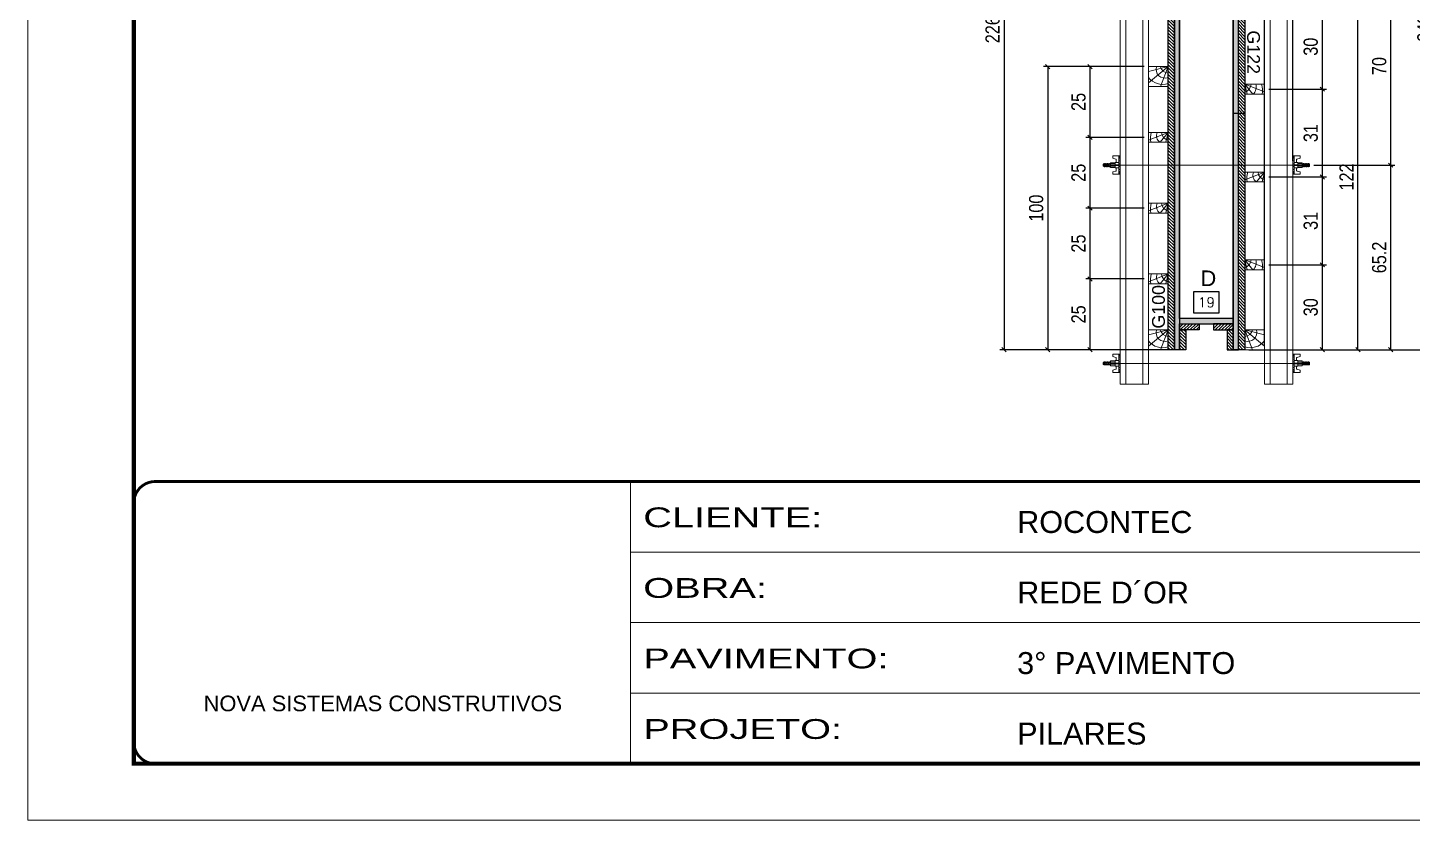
# Model space of a CAD drawing. Extents: x 2949 to 9203, y -16089 to 12527.
# Drawn here: x 6133 to 7110, y -3455 to -2895 of the extents above; entities that cross this region are included whole.
import ezdxf
from ezdxf.enums import TextEntityAlignment as Align

# ---------------------------------------------------------------- set-up
doc = ezdxf.new("R2010")
doc.units = 0
doc.linetypes.add('CONTINUO', pattern=[0])
doc.linetypes.add('DASHED', pattern=[0.75, 0.5, -0.25])
for name, color, linetype, lineweight in [('CONCRETO', 251, 'Continuous', 25), ('Folhas', 255, 'Continuous', 9), ('Hachura', 251, 'Continuous', 9), ('Madeira', 126, 'Continuous', 18), ('Perfil Metálico', 224, 'Continuous', 18), ('SARRAFO DE PRESSAO', 251, 'DASHED', 9), ('Texto Seção', 7, 'Continuous', 15)]:
    doc.layers.add(name, color=color, linetype=linetype, lineweight=lineweight)
for name, color, linetype in [('COTA', 241, 'Continuous'), ('MEIO_PONT', 93, 'Continuous'), ('Painéis', 200, 'Continuous'), ('SARRAFO', 251, 'Continuous'), ('TEXTO_GERAL', 7, 'Continuous')]:
    doc.layers.add(name, color=color, linetype=linetype)
doc.styles.add('ARIAL', font='arial.ttf')
doc.styles.add('COTA TECNICA 2X', font='techl___.ttf', dxfattribs={"height": 10})
doc.styles.add('ROMANS', font='romans.shx')
doc.styles.add('SANSSERIF', font='sas_____.pfb')
doc.styles.add('Tecnologia', font='')
doc.styles.get('Tecnologia').set_extended_font_data('Forgotten Futurist')
doc.dimstyles.new('Cota Seção interna', dxfattribs={"dimtxt": 7, "dimasz": 6, "dimexe": 0.18, "dimexo": 2, "dimgap": -4, "dimtad": 3, "dimdec": 1, "dimlfac": 0.5, "dimzin": 12, "dimdsep": 46, "dimtxsty": 'ROMANS', "dimblk": 'ARCHTICK', "dimcen": 0.09, "dimse1": 1, "dimse2": 1, "dimsd1": 1, "dimsd2": 1, "dimclrd": 180, "dimclre": 5, "dimclrt": 1, "dimadec": 0, "dimazin": 3, "dimtfac": 1, "dimtdec": 1, "dimtofl": 0, "dimtmove": 0, "dimatfit": 3, "dimldrblk": 'ARCHTICK', "dimfxl": 1, "dimtolj": 1, "dimtzin": 0, "dimarcsym": 0})
doc.dimstyles.new('SECAO PILAR', dxfattribs={"dimtxt": 10, "dimasz": 3, "dimexe": 3, "dimexo": 3, "dimgap": 3, "dimtad": 1, "dimdec": 1, "dimlfac": 0.5, "dimzin": 12, "dimdsep": 46, "dimtxsty": 'COTA TECNICA 2X', "dimblk1": 'OBLIQUE', "dimblk2": 'OBLIQUE', "dimsah": 1, "dimcen": 0.9, "dimclrd": 256, "dimclre": 256, "dimclrt": 256, "dimadec": 1, "dimazin": 3, "dimtfac": 1, "dimtdec": 1, "dimtmove": 0, "dimatfit": 3, "dimfxl": 1, "dimtolj": 1, "dimtzin": 12, "dimarcsym": 0})
pattern_1 = [(315, (30518.1204, -12246.3875), (1.12253202, 1.12253202), [])]
pattern_2 = [(45, (16760.264, 19787.3725), (-1.12253202, 1.12253202), [])]
pattern_3 = [(315, (30526.1204, -11979.3875), (1.12253202, 1.12253202), [])]

# ---------------------------------------------------------------- blocks, each defined once
blk = doc.blocks.new('9999999999')
at = {"color": 30, "linetype": 'CONTINUO'}
for p, q in [((98564.56, 34230.21), (98564.56, 34429.45)), ((98564.56, 34379.64), (99583.98, 34379.64)), ((98564.56, 34329.83), (99487.98, 34329.83)), ((98564.56, 34280.02), (99487.98, 34280.02))]:
    blk.add_line(p, q, dxfattribs=at)
at = {"color": 30, "linetype": 'CONTINUO', "const_width": 2}
blk.add_lwpolyline([(99583.98, 34230.21), (99583.98, 34414.45, 0.414214), (99568.98, 34429.45), (98228.98, 34429.45, 0.414214), (98213.98, 34414.45), (98213.98, 34245.21, 0.414214), (98228.98, 34230.21), (99583.98, 34230.21)], format="xyb", dxfattribs=at)
at = {"layer": 'Folhas'}
blk.add_lwpolyline([(98138.98, 34190.21), (99623.98, 34190.21), (99623.98, 35240.21), (98138.98, 35240.21)], close=True, dxfattribs=at)
at = {"layer": 'Folhas', "color": 30, "const_width": 3}
blk.add_lwpolyline([(98213.98, 34230.21), (99583.98, 34230.21), (99583.98, 35200.21), (98213.98, 35200.21)], close=True, dxfattribs=at)
at = {"color": 7, "linetype": 'Continuous', "ltscale": 5, "style": 'ARIAL'}
for s, height, p in [('ROCONTEC', 15.483, (98837.68, 34393.13)), ('REDE D´OR', 15.483, (98837.68, 34343.32)), ('3° PAVIMENTO', 15.4829, (98837.68, 34293.51)), ('NOVA SISTEMAS CONSTRUTIVOS', 11.0592, (98263.19, 34267.21)), ('PILARES', 15.483, (98837.68, 34243.7))]:
    blk.add_text(s, height=height, dxfattribs=at).set_placement(p)
at = {"layer": 'Folhas', "color": 7, "style": 'Tecnologia', "width": 1.5}
for s, p in [('CLIENTE:', (98573.65, 34397.17)), ('OBRA:', (98573.65, 34347.31)), ('PAVIMENTO:', (98573.65, 34297.5)), ('PROJETO:', (98573.65, 34247.69))]:
    blk.add_text(s, height=14, dxfattribs=at).set_placement(p)
blk = doc.blocks.new('*D1661')
at = {"layer": 'COTA', "color": 180, "lineweight": -2, "transparency": 16777216}
for p, q in [((6973.9, -3081.44), (6955.9, -3081.44)), ((6955.9, -3081.44), (6955.9, -3096.44)), ((6973.9, -3096.44), (6973.9, -3081.44)), ((6955.9, -3096.44), (6973.9, -3096.44))]:
    blk.add_line(p, q, dxfattribs=at)
at = {"layer": 'Defpoints', "color": 0, "transparency": 16777216}
for p in [(6945.9, -3100.44), (6983.9, -3100.44), (6983.9, -3100.44)]:
    blk.add_point(p, dxfattribs=at)
at = {"layer": 'COTA', "color": 1, "transparency": 16777216, "insert": (6964.9, -3088.94), "char_height": 7, "attachment_point": 5, "style": 'ROMANS'}
blk.add_mtext('\\A1;19', dxfattribs=at)
blk = doc.blocks.new('_ArchTick')
at = {"color": 0, "linetype": 'ByBlock', "const_width": 0.15}
blk.add_lwpolyline([(-0.5, -0.5), (0.5, 0.5)], dxfattribs=at)
blk = doc.blocks.new('C')
at = {"layer": 'Hachura', "color": 0}
for p, q in [((0, 3.22), (0, -3.22)), ((0.45, 3.22), (0, 3.22)), ((0.46, 3.16), (0, 3.16)), ((0.46, 3.05), (0, 3.05)), ((0.46, 2.88), (0, 2.88)), ((0, 2.75), (0, -1.16)), ((0.46, 2.65), (0, 2.65)), ((0.46, 2.23), (0, 2.23)), ((0.46, 1.51), (0, 1.51)), ((0.39, 0.49), (0.17, 0.49)), ((0.45, -3.23), (0.45, 3.22)), ((0.45, 3.22), (2.58, 3.22)), ((1.74, 0.97), (0.45, 0.97)), ((1.45, 0.1), (0.45, 0.1)), ((1.35, 1.94), (1.35, 0.96)), ((2.58, 2.39), (1.47, 2.09)), ((1.74, -0.97), (1.74, 0.97)), ((1.74, 0.97), (1.74, 0.84)), ((1.74, 0.97), (1.74, 0.84)), ((1.74, 0.84), (3.35, 0.84)), ((3.35, 0.45), (1.74, 0.45)), ((2.58, 3.22), (2.58, 2.39)), ((3.32, 0.84), (3.32, -0.84)), ((3.35, 0.84), (3.35, -0.84)), ((3.68, 0.45), (3.35, 0.45)), ((3.84, -0.52), (3.35, 0.45)), ((3.35, 0.06), (3.67, -0.57)), ((3.68, 0.45), (4.16, -0.52)), ((3.72, 0.5), (4.25, -0.57)), ((4.37, -0.55), (3.83, 0.53)), ((4.15, 0.45), (3.93, 0.45)), ((4.42, -0.52), (3.93, 0.45)), ((4.15, 0.45), (4.26, 0.45)), ((4.26, 0.45), (4.74, -0.52)), ((4.3, 0.5), (4.83, -0.57)), ((4.95, -0.55), (4.41, 0.53)), ((4.51, 0.45), (4.84, 0.45)), ((5, -0.52), (4.51, 0.45)), ((4.84, 0.45), (5.32, -0.52)), ((4.88, 0.5), (5.41, -0.57)), ((5.53, -0.55), (4.99, 0.53)), ((5.58, -0.52), (5.09, 0.45)), ((5.42, 0.45), (5.09, 0.45)), ((5.58, -0.52), (5.09, 0.45)), ((5.42, 0.45), (5.74, -0.19)), ((5.46, 0.5), (5.74, -0.07)), ((5.74, 0.19), (5.57, 0.53)), ((5.74, 0.32), (5.68, 0.45)), ((5.68, 0.45), (5.74, 0.45)), ((5.74, 0.45), (5.9, 0.29)), ((5.74, 0.45), (5.74, -0.52)), ((5.9, -0.36), (5.9, 0.29)), ((0.45, 0), (0, 0)), ((0.46, -1.52), (0, -1.52)), ((0.46, -2.23), (0, -2.23)), ((0.46, -2.65), (0, -2.65)), ((0.46, -2.88), (0, -2.88)), ((0.46, -3.05), (0, -3.05)), ((0.46, -3.16), (0, -3.16)), ((0, -3.22), (2.57, -3.22)), ((0.08, -0.48), (0.29, -0.48)), ((0.29, -0.48), (0.4, -0.48)), ((0.45, 0), (0.45, -0.97)), ((0.45, -0.16), (1.45, -0.16)), ((0.45, -0.65), (0.45, -0.32)), ((0.45, -3.23), (0.45, -0.65)), ((0.45, -0.97), (1.74, -0.97)), ((1.35, -1.94), (1.35, -0.97)), ((2.58, -2.39), (1.47, -2.1)), ((3.35, -0.32), (1.74, -0.32)), ((3.35, -0.84), (1.74, -0.84)), ((2.58, -3.23), (2.58, -2.39)), ((3.35, -0.07), (3.58, -0.52)), ((3.35, -0.52), (3.58, -0.52)), ((3.84, -0.52), (4.16, -0.52)), ((4.42, -0.52), (4.74, -0.52)), ((4.63, -0.52), (4.74, -0.52)), ((5, -0.52), (5.32, -0.52)), ((5.58, -0.52), (5.74, -0.52)), ((5.74, -0.52), (5.9, -0.36)), ((5.74, -0.52), (5.74, -0.52))]:
    blk.add_line(p, q, dxfattribs=at)
for centre, radius, start, end in [((1.52, 1.94), 0.161, 104.7436, 180), ((1.44, -0.03), 0.129, 272.695, 87.305), ((3.81, 0.39), 0.143, 25.5688, 154.4312), ((4.39, 0.39), 0.143, 25.5688, 154.4312), ((4.97, 0.39), 0.143, 25.5688, 154.4312), ((5.55, 0.39), 0.143, 25.5688, 154.4312), ((0.17, -0.37), 0.174, 221.744, 317.8592), ((1.52, -1.94), 0.161, 180, 255.2564), ((3.71, -0.4), 0.174, 222.1408, 318.256), ((4.29, -0.4), 0.174, 222.1408, 318.256), ((4.87, -0.4), 0.174, 222.1408, 318.256), ((5.45, -0.4), 0.174, 222.1408, 318.256), ((5.61, -0.4), 0.174, 317.8592, 318.256)]:
    blk.add_arc(centre, radius, start, end, dxfattribs=at)
blk = doc.blocks.new('_Oblique')
at = {"color": 0, "linetype": 'ByBlock', "lineweight": -2}
blk.add_line((-0.5, -0.5), (0.5, 0.5), dxfattribs=at)
blk = doc.blocks.new('*D1730')
at = {"layer": 'COTA', "lineweight": -2, "transparency": 16777216}
for p, q in [((6994.9, -2624.44), (7129.98, -2624.44)), ((7126.98, -3122.44), (7126.98, -2624.44)), ((6994.94, -3122.44), (7129.98, -3122.44))]:
    blk.add_line(p, q, dxfattribs=at)
at = {"layer": 'Defpoints', "color": 0, "transparency": 16777216}
for p in [(6991.9, -2624.44), (7126.98, -2624.44), (6991.94, -3122.44)]:
    blk.add_point(p, dxfattribs=at)
at = {"layer": 'COTA', "lineweight": -2, "transparency": 16777216, "xscale": 3, "yscale": 3, "zscale": 3}
for p, rotation in [((7126.98, -2624.44), 90), ((7126.98, -3122.44), 270)]:
    blk.add_blockref('_Oblique', p, dxfattribs=dict(at, rotation=rotation))
at = {"layer": 'COTA', "transparency": 16777216, "insert": (7118.88, -2873.44), "char_height": 10, "attachment_point": 5, "rotation": 90, "style": 'COTA TECNICA 2X'}
blk.add_mtext('\\A1;249 PAINEL', dxfattribs=at)
blk = doc.blocks.new('*D1731')
at = {"layer": 'COTA', "lineweight": -2, "transparency": 16777216}
for p, q in [((6942.9, -2670.44), (6819.03, -2670.44)), ((6822.03, -2670.44), (6822.03, -3122.44)), ((6942.9, -3122.44), (6819.03, -3122.44))]:
    blk.add_line(p, q, dxfattribs=at)
at = {"layer": 'Defpoints', "color": 0, "transparency": 16777216}
for p in [(6945.9, -2670.44), (6822.03, -3122.44), (6945.9, -3122.44)]:
    blk.add_point(p, dxfattribs=at)
at = {"layer": 'COTA', "lineweight": -2, "transparency": 16777216, "xscale": 3, "yscale": 3, "zscale": 3}
for p, rotation in [((6822.03, -2670.44), 90), ((6822.03, -3122.44), 270)]:
    blk.add_blockref('_Oblique', p, dxfattribs=dict(at, rotation=rotation))
at = {"layer": 'COTA', "transparency": 16777216, "insert": (6813.93, -2896.44), "char_height": 10, "attachment_point": 5, "rotation": 90, "style": 'COTA TECNICA 2X'}
blk.add_mtext('\\A1;226', dxfattribs=at)
blk = doc.blocks.new('PONTALETE')
at = {"layer": 'Madeira'}
for q in [(2.71, 7), (7, 5.76), (7, 1.74)]:
    blk.add_line((0, 0), q, dxfattribs=at)
blk.add_lwpolyline([(0, 0), (7, 0), (7, 7), (0, 7)], close=True, dxfattribs=at)
for centre, radius, start, end in [((2.04, 0.06), 6.23, 37.2818, 109.0913), ((1.09, 0.9), 3.19, 343.603, 109.9847), ((-0.21, -0.78), 3.09, 14.6322, 86.0383)]:
    blk.add_arc(centre, radius, start, end, dxfattribs=at)
blk = doc.blocks.new('MEIO PONTALETE')
at = {"layer": 'Madeira'}
for q in [(2.71, 7), (3.5, 2.88), (3.5, 0.87)]:
    blk.add_line((0, 0), q, dxfattribs=at)
blk.add_lwpolyline([(0, 0), (3.5, 0), (3.5, 7), (0, 7)], close=True, dxfattribs=at)
for centre, radius, start, end in [((2.04, 0.06), 6.23, 76.4499, 109.0913), ((1.09, 0.9), 3.19, 40.9063, 109.9847), ((-0.21, -0.78), 3.09, 14.6322, 86.0383)]:
    blk.add_arc(centre, radius, start, end, dxfattribs=at)
blk = doc.blocks.new('*D1673')
at = {"layer": 'COTA', "lineweight": -2, "transparency": 16777216}
for p, q in [((7008.94, -3062.44), (7049.81, -3062.44)), ((7046.81, -3122.44), (7046.81, -3062.44)), ((7008.94, -3122.44), (7049.81, -3122.44))]:
    blk.add_line(p, q, dxfattribs=at)
at = {"layer": 'Defpoints', "color": 0, "transparency": 16777216}
for p in [(7005.94, -3062.44), (7046.81, -3062.44), (7005.94, -3122.44)]:
    blk.add_point(p, dxfattribs=at)
at = {"layer": 'COTA', "lineweight": -2, "transparency": 16777216, "xscale": 3, "yscale": 3, "zscale": 3}
for p, rotation in [((7046.81, -3062.44), 90), ((7046.81, -3122.44), 270)]:
    blk.add_blockref('_Oblique', p, dxfattribs=dict(at, rotation=rotation))
at = {"layer": 'COTA', "transparency": 16777216, "insert": (7038.59, -3092.44), "char_height": 10, "attachment_point": 5, "rotation": 90, "style": 'COTA TECNICA 2X'}
blk.add_mtext('\\A1;30', dxfattribs=at)
blk = doc.blocks.new('*D1674')
at = {"layer": 'COTA', "lineweight": -2, "transparency": 16777216}
for p, q in [((7008.94, -3000.44), (7049.81, -3000.44)), ((7046.81, -3062.44), (7046.81, -3000.44)), ((7008.94, -3062.44), (7049.81, -3062.44))]:
    blk.add_line(p, q, dxfattribs=at)
at = {"layer": 'Defpoints', "color": 0, "transparency": 16777216}
for p in [(7005.94, -3000.44), (7046.81, -3000.44), (7005.94, -3062.44)]:
    blk.add_point(p, dxfattribs=at)
at = {"layer": 'COTA', "lineweight": -2, "transparency": 16777216, "xscale": 3, "yscale": 3, "zscale": 3}
for p, rotation in [((7046.81, -3000.44), 90), ((7046.81, -3062.44), 270)]:
    blk.add_blockref('_Oblique', p, dxfattribs=dict(at, rotation=rotation))
at = {"layer": 'COTA', "transparency": 16777216, "insert": (7038.59, -3031.44), "char_height": 10, "attachment_point": 5, "rotation": 90, "style": 'COTA TECNICA 2X'}
blk.add_mtext('\\A1;31', dxfattribs=at)
blk = doc.blocks.new('*D1675')
at = {"layer": 'COTA', "lineweight": -2, "transparency": 16777216}
for p, q in [((7008.94, -2938.44), (7049.81, -2938.44)), ((7046.81, -3000.44), (7046.81, -2938.44)), ((7008.94, -3000.44), (7049.81, -3000.44))]:
    blk.add_line(p, q, dxfattribs=at)
at = {"layer": 'Defpoints', "color": 0, "transparency": 16777216}
for p in [(7005.94, -2938.44), (7046.81, -2938.44), (7005.94, -3000.44)]:
    blk.add_point(p, dxfattribs=at)
at = {"layer": 'COTA', "lineweight": -2, "transparency": 16777216, "xscale": 3, "yscale": 3, "zscale": 3}
for p, rotation in [((7046.81, -2938.44), 90), ((7046.81, -3000.44), 270)]:
    blk.add_blockref('_Oblique', p, dxfattribs=dict(at, rotation=rotation))
at = {"layer": 'COTA', "transparency": 16777216, "insert": (7038.59, -2969.44), "char_height": 10, "attachment_point": 5, "rotation": 90, "style": 'COTA TECNICA 2X'}
blk.add_mtext('\\A1;31', dxfattribs=at)
blk = doc.blocks.new('*D1676')
at = {"layer": 'COTA', "lineweight": -2, "transparency": 16777216}
for p, q in [((7008.94, -2878.44), (7049.81, -2878.44)), ((7046.81, -2938.44), (7046.81, -2878.44)), ((7008.94, -2938.44), (7049.81, -2938.44))]:
    blk.add_line(p, q, dxfattribs=at)
at = {"layer": 'Defpoints', "color": 0, "transparency": 16777216}
for p in [(7005.94, -2878.44), (7046.81, -2878.44), (7005.94, -2938.44)]:
    blk.add_point(p, dxfattribs=at)
at = {"layer": 'COTA', "lineweight": -2, "transparency": 16777216, "xscale": 3, "yscale": 3, "zscale": 3}
for p, rotation in [((7046.81, -2878.44), 90), ((7046.81, -2938.44), 270)]:
    blk.add_blockref('_Oblique', p, dxfattribs=dict(at, rotation=rotation))
at = {"layer": 'COTA', "transparency": 16777216, "insert": (7038.59, -2908.44), "char_height": 10, "attachment_point": 5, "rotation": 90, "style": 'COTA TECNICA 2X'}
blk.add_mtext('\\A1;30', dxfattribs=at)
blk = doc.blocks.new('*D1677')
at = {"layer": 'COTA', "lineweight": -2, "transparency": 16777216}
for p, q in [((7008.94, -2878.44), (7074.93, -2878.44)), ((7071.93, -3122.44), (7071.93, -2878.44)), ((7008.94, -3122.44), (7074.93, -3122.44))]:
    blk.add_line(p, q, dxfattribs=at)
at = {"layer": 'Defpoints', "color": 0, "transparency": 16777216}
for p in [(7005.94, -2878.44), (7071.93, -2878.44), (7005.94, -3122.44)]:
    blk.add_point(p, dxfattribs=at)
at = {"layer": 'COTA', "lineweight": -2, "transparency": 16777216, "xscale": 3, "yscale": 3, "zscale": 3}
for p, rotation in [((7071.93, -2878.44), 90), ((7071.93, -3122.44), 270)]:
    blk.add_blockref('_Oblique', p, dxfattribs=dict(at, rotation=rotation))
at = {"layer": 'COTA', "transparency": 16777216, "insert": (7063.87, -3000.44), "char_height": 10, "attachment_point": 5, "rotation": 90, "style": 'COTA TECNICA 2X'}
blk.add_mtext('\\A1;122', dxfattribs=at)
blk = doc.blocks.new('*D1708')
at = {"layer": 'COTA', "lineweight": -2, "transparency": 16777216}
for p, q in [((6920.9, -3072.44), (6879.7, -3072.44)), ((6882.7, -3122.44), (6882.7, -3072.44)), ((6920.9, -3122.44), (6879.7, -3122.44))]:
    blk.add_line(p, q, dxfattribs=at)
at = {"layer": 'Defpoints', "color": 0, "transparency": 16777216}
for p in [(6882.7, -3072.44), (6923.9, -3072.44), (6923.9, -3122.44)]:
    blk.add_point(p, dxfattribs=at)
at = {"layer": 'COTA', "lineweight": -2, "transparency": 16777216, "xscale": 3, "yscale": 3, "zscale": 3}
for p, rotation in [((6882.7, -3072.44), 90), ((6882.7, -3122.44), 270)]:
    blk.add_blockref('_Oblique', p, dxfattribs=dict(at, rotation=rotation))
at = {"layer": 'COTA', "transparency": 16777216, "insert": (6874.59, -3097.44), "char_height": 10, "attachment_point": 5, "rotation": 90, "style": 'COTA TECNICA 2X'}
blk.add_mtext('\\A1;25', dxfattribs=at)
blk = doc.blocks.new('*D1709')
at = {"layer": 'COTA', "lineweight": -2, "transparency": 16777216}
for p, q in [((6920.9, -3022.44), (6879.7, -3022.44)), ((6882.7, -3072.44), (6882.7, -3022.44)), ((6920.9, -3072.44), (6879.7, -3072.44))]:
    blk.add_line(p, q, dxfattribs=at)
at = {"layer": 'Defpoints', "color": 0, "transparency": 16777216}
for p in [(6882.7, -3022.44), (6923.9, -3022.44), (6923.9, -3072.44)]:
    blk.add_point(p, dxfattribs=at)
at = {"layer": 'COTA', "lineweight": -2, "transparency": 16777216, "xscale": 3, "yscale": 3, "zscale": 3}
for p, rotation in [((6882.7, -3022.44), 90), ((6882.7, -3072.44), 270)]:
    blk.add_blockref('_Oblique', p, dxfattribs=dict(at, rotation=rotation))
at = {"layer": 'COTA', "transparency": 16777216, "insert": (6874.59, -3047.44), "char_height": 10, "attachment_point": 5, "rotation": 90, "style": 'COTA TECNICA 2X'}
blk.add_mtext('\\A1;25', dxfattribs=at)
blk = doc.blocks.new('*D1710')
at = {"layer": 'COTA', "linetype": 'ByBlock', "lineweight": -2, "transparency": 16777216}
for p, q in [((6920.9, -2972.44), (6879.7, -2972.44)), ((6882.7, -3022.44), (6882.7, -2972.44)), ((6920.9, -3022.44), (6879.7, -3022.44))]:
    blk.add_line(p, q, dxfattribs=at)
at = {"layer": 'Defpoints', "color": 0, "linetype": 'ByBlock', "transparency": 16777216}
for p in [(6882.7, -2972.44), (6923.9, -2972.44), (6923.9, -3022.44)]:
    blk.add_point(p, dxfattribs=at)
at = {"layer": 'COTA', "linetype": 'ByBlock', "lineweight": -2, "transparency": 16777216, "xscale": 3, "yscale": 3, "zscale": 3}
for p, rotation in [((6882.7, -2972.44), 90), ((6882.7, -3022.44), 270)]:
    blk.add_blockref('_Oblique', p, dxfattribs=dict(at, rotation=rotation))
at = {"layer": 'COTA', "linetype": 'ByBlock', "transparency": 16777216, "insert": (6874.59, -2997.44), "char_height": 10, "attachment_point": 5, "rotation": 90, "style": 'COTA TECNICA 2X'}
blk.add_mtext('\\A1;25', dxfattribs=at)
blk = doc.blocks.new('*D1711')
at = {"layer": 'COTA', "linetype": 'ByBlock', "lineweight": -2, "transparency": 16777216}
for p, q in [((6920.9, -2922.44), (6879.7, -2922.44)), ((6882.7, -2972.44), (6882.7, -2922.44)), ((6920.9, -2972.44), (6879.7, -2972.44))]:
    blk.add_line(p, q, dxfattribs=at)
at = {"layer": 'Defpoints', "color": 0, "linetype": 'ByBlock', "transparency": 16777216}
for p in [(6882.7, -2922.44), (6923.9, -2922.44), (6923.9, -2972.44)]:
    blk.add_point(p, dxfattribs=at)
at = {"layer": 'COTA', "linetype": 'ByBlock', "lineweight": -2, "transparency": 16777216, "xscale": 3, "yscale": 3, "zscale": 3}
for p, rotation in [((6882.7, -2922.44), 90), ((6882.7, -2972.44), 270)]:
    blk.add_blockref('_Oblique', p, dxfattribs=dict(at, rotation=rotation))
at = {"layer": 'COTA', "linetype": 'ByBlock', "transparency": 16777216, "insert": (6874.59, -2947.44), "char_height": 10, "attachment_point": 5, "rotation": 90, "style": 'COTA TECNICA 2X'}
blk.add_mtext('\\A1;25', dxfattribs=at)
blk = doc.blocks.new('*D1716')
at = {"layer": 'COTA', "lineweight": -2, "transparency": 16777216}
for p, q in [((6920.9, -2922.44), (6849.82, -2922.44)), ((6852.82, -2922.44), (6852.82, -3122.44)), ((6920.9, -3122.44), (6849.82, -3122.44))]:
    blk.add_line(p, q, dxfattribs=at)
at = {"layer": 'Defpoints', "color": 0, "transparency": 16777216}
for p in [(6923.9, -2922.44), (6852.82, -3122.44), (6923.9, -3122.44)]:
    blk.add_point(p, dxfattribs=at)
at = {"layer": 'COTA', "lineweight": -2, "transparency": 16777216, "xscale": 3, "yscale": 3, "zscale": 3}
for p, rotation in [((6852.82, -2922.44), 90), ((6852.82, -3122.44), 270)]:
    blk.add_blockref('_Oblique', p, dxfattribs=dict(at, rotation=rotation))
at = {"layer": 'COTA', "transparency": 16777216, "insert": (6844.72, -3022.44), "char_height": 10, "attachment_point": 5, "rotation": 90, "style": 'COTA TECNICA 2X'}
blk.add_mtext('\\A1;100', dxfattribs=at)
blk = doc.blocks.new('*D1721')
at = {"layer": 'COTA', "linetype": 'ByBlock', "lineweight": -2, "transparency": 16777216}
for p, q in [((6893.87, -2567.61), (6893.87, -2529.84)), ((7005.94, -3119.44), (7005.94, -2529.84)), ((6893.87, -2532.84), (7005.94, -2532.84))]:
    blk.add_line(p, q, dxfattribs=at)
at = {"layer": 'Defpoints', "color": 0, "linetype": 'ByBlock', "transparency": 16777216}
for p in [(7005.94, -2532.84), (6893.87, -2570.61), (7005.94, -3122.44)]:
    blk.add_point(p, dxfattribs=at)
at = {"layer": 'COTA', "linetype": 'ByBlock', "lineweight": -2, "transparency": 16777216, "xscale": 3, "yscale": 3, "zscale": 3, "rotation": 180}
blk.add_blockref('_Oblique', (6893.87, -2532.84), dxfattribs=at)
at = {"layer": 'COTA', "linetype": 'ByBlock', "lineweight": -2, "transparency": 16777216, "xscale": 3, "yscale": 3, "zscale": 3}
blk.add_blockref('_Oblique', (7005.94, -2532.84), dxfattribs=at)
at = {"layer": 'COTA', "linetype": 'ByBlock', "transparency": 16777216, "insert": (6949.91, -2524.73), "char_height": 10, "attachment_point": 5, "style": 'COTA TECNICA 2X'}
blk.add_mtext('\\A1;56', dxfattribs=at)
blk = doc.blocks.new('*D1722')
at = {"layer": 'COTA', "linetype": 'ByBlock', "lineweight": -2, "transparency": 16777216}
for p, q in [((7005.94, -3119.44), (7005.94, -2529.84)), ((7025.9, -2989.04), (7025.9, -2529.84)), ((7005.94, -2532.84), (7025.9, -2532.84))]:
    blk.add_line(p, q, dxfattribs=at)
at = {"layer": 'Defpoints', "color": 0, "linetype": 'ByBlock', "transparency": 16777216}
for p in [(7025.9, -2532.84), (7025.9, -2992.04), (7005.94, -3122.44)]:
    blk.add_point(p, dxfattribs=at)
at = {"layer": 'COTA', "linetype": 'ByBlock', "lineweight": -2, "transparency": 16777216, "xscale": 3, "yscale": 3, "zscale": 3, "rotation": 180}
blk.add_blockref('_Oblique', (7005.94, -2532.84), dxfattribs=at)
at = {"layer": 'COTA', "linetype": 'ByBlock', "lineweight": -2, "transparency": 16777216, "xscale": 3, "yscale": 3, "zscale": 3}
blk.add_blockref('_Oblique', (7025.9, -2532.84), dxfattribs=at)
at = {"layer": 'COTA', "linetype": 'ByBlock', "transparency": 16777216, "insert": (7015.92, -2524.74), "char_height": 10, "attachment_point": 5, "style": 'COTA TECNICA 2X'}
blk.add_mtext('\\A1;10', dxfattribs=at)
blk = doc.blocks.new('*D1723')
at = {"layer": 'COTA', "lineweight": -2, "transparency": 16777216}
for p, q in [((7040.69, -2992.11), (7098.06, -2992.11)), ((7095.06, -3122.44), (7095.06, -2992.11)), ((7008.94, -3122.44), (7098.06, -3122.44))]:
    blk.add_line(p, q, dxfattribs=at)
at = {"layer": 'Defpoints', "color": 0, "transparency": 16777216}
for p in [(7037.69, -2992.11), (7095.06, -2992.11), (7005.94, -3122.44)]:
    blk.add_point(p, dxfattribs=at)
at = {"layer": 'COTA', "lineweight": -2, "transparency": 16777216, "xscale": 3, "yscale": 3, "zscale": 3}
for p, rotation in [((7095.06, -2992.11), 90), ((7095.06, -3122.44), 270)]:
    blk.add_blockref('_Oblique', p, dxfattribs=dict(at, rotation=rotation))
at = {"layer": 'COTA', "transparency": 16777216, "insert": (7086.95, -3057.27), "char_height": 10, "attachment_point": 5, "rotation": 90, "style": 'COTA TECNICA 2X'}
blk.add_mtext('\\A1;65.2', dxfattribs=at)
blk = doc.blocks.new('*D1724')
at = {"layer": 'COTA', "linetype": 'ByBlock', "lineweight": -2, "transparency": 16777216}
for p, q in [((7040.7, -2852.11), (7098.06, -2852.11)), ((7095.06, -2992.11), (7095.06, -2852.11)), ((7040.69, -2992.11), (7098.06, -2992.11))]:
    blk.add_line(p, q, dxfattribs=at)
at = {"layer": 'Defpoints', "color": 0, "linetype": 'ByBlock', "transparency": 16777216}
for p in [(7037.7, -2852.11), (7095.06, -2852.11), (7037.69, -2992.11)]:
    blk.add_point(p, dxfattribs=at)
at = {"layer": 'COTA', "linetype": 'ByBlock', "lineweight": -2, "transparency": 16777216, "xscale": 3, "yscale": 3, "zscale": 3}
for p, rotation in [((7095.06, -2852.11), 90), ((7095.06, -2992.11), 270)]:
    blk.add_blockref('_Oblique', p, dxfattribs=dict(at, rotation=rotation))
at = {"layer": 'COTA', "linetype": 'ByBlock', "transparency": 16777216, "insert": (7086.96, -2922.11), "char_height": 10, "attachment_point": 5, "rotation": 90, "style": 'COTA TECNICA 2X'}
blk.add_mtext('\\A1;70', dxfattribs=at)

msp = doc.modelspace()

# ---------------------------------------------------------------- hatches: boundary and pattern name
at = {"layer": 'Hachura'}
h = msp.add_hatch(color=256, dxfattribs=at)
h.dxf.hatch_style = 1
h.paths.add_polyline_path([(6983.9, -2624.44), (6983.9, -3122.44), (6987.5, -3122.44), (6987.5, -2624.44)])
h = msp.add_hatch(dxfattribs=at)
h.set_pattern_fill('ANSI31', color=256, scale=0.5, angle=270, style=0)
h.set_pattern_definition(pattern_3)
h.paths.add_polyline_path([(6987.5, -2624.44), (6991.9, -2624.44), (6991.9, -3122.44), (6987.5, -3122.44)])
h = msp.add_hatch(dxfattribs=at)
h.set_pattern_fill('ANSI31', color=256, scale=0.5, angle=270, style=0)
h.set_pattern_definition(pattern_3)
h.paths.add_polyline_path([(6942.3, -2670.44), (6937.9, -2670.44), (6937.9, -3122.44), (6942.3, -3122.44)])
h = msp.add_hatch(color=256, dxfattribs=at)
h.dxf.hatch_style = 1
h.paths.add_polyline_path([(6945.9, -2670.44), (6945.9, -3122.44), (6942.3, -3122.44), (6942.3, -2670.44)])
h = msp.add_hatch(color=256, dxfattribs=at)
h.dxf.hatch_style = 1
h.paths.add_polyline_path([(6983.9, -3104.04), (6983.9, -3100.44), (6945.9, -3100.44), (6945.9, -3104.04)])
h = msp.add_hatch(dxfattribs=at)
h.set_pattern_fill('ANSI31', color=256, scale=0.5, angle=360, style=0)
h.set_pattern_definition(pattern_2)
h.paths.add_polyline_path([(6945.9, -3104.04), (6945.9, -3108.44), (6959.9, -3108.44), (6959.9, -3104.04)])
h = msp.add_hatch(dxfattribs=at)
h.set_pattern_fill('ANSI31', color=256, scale=0.5, angle=270, style=0)
h.set_pattern_definition(pattern_1)
h.paths.add_polyline_path([(6950.3, -3108.44), (6945.9, -3108.44), (6945.9, -3122.44), (6950.3, -3122.44)])
h = msp.add_hatch(dxfattribs=at)
h.set_pattern_fill('ANSI31', color=256, scale=0.5, angle=360, style=0)
h.set_pattern_definition(pattern_2)
h.paths.add_polyline_path([(6983.9, -3104.04), (6983.9, -3108.44), (6969.9, -3108.44), (6969.9, -3104.04)])
h = msp.add_hatch(dxfattribs=at)
h.set_pattern_fill('ANSI31', color=256, scale=0.5, angle=270, style=0)
h.set_pattern_definition(pattern_1)
h.paths.add_polyline_path([(6979.5, -3108.44), (6983.9, -3108.44), (6983.9, -3122.44), (6979.5, -3122.44)])

# ---------------------------------------------------------------- linework, layer by layer
at = {"layer": 'CONCRETO', "color": 2}
msp.add_lwpolyline([(6983.9, -3100.44), (6945.9, -3100.44), (6945.9, -2662.44), (6447.9, -2662.44), (6447.9, -2624.44), (6983.9, -2624.44)], close=True, dxfattribs=at)
at = {"layer": 'Hachura'}
for p, q in [((7036.69, -2992.04), (6896.89, -2992.05)), ((7036.7, -3132.04), (6896.9, -3132.05))]:
    msp.add_line(p, q, dxfattribs=at)
at = {"layer": 'Madeira'}
for points in [[(7005.94, -2878.44), (6991.94, -2878.44), (6991.94, -3122.44), (7005.94, -3122.44)], [(6923.9, -3122.44), (6937.9, -3122.44), (6937.9, -2922.44), (6923.9, -2922.44)]]:
    msp.add_lwpolyline(points, close=True, dxfattribs=at)
at = {"layer": 'Painéis'}
msp.add_line((6983.9, -2955.44), (6992.3, -2955.44), dxfattribs=at)
for points in [[(6983.9, -2624.44), (6983.9, -3122.44), (6987.5, -3122.44), (6987.5, -2624.44)], [(6945.9, -2670.44), (6945.9, -3122.44), (6942.3, -3122.44), (6942.3, -2670.44)], [(6983.9, -3104.04), (6983.9, -3100.44), (6945.9, -3100.44), (6945.9, -3104.04)]]:
    msp.add_lwpolyline(points, close=True, dxfattribs=at)
at = {"layer": 'Perfil Metálico'}
for points in [[(7005.9, -2576.53), (7025.9, -2576.53), (7025.9, -3146.8), (7005.9, -3146.8)], [(7021.9, -3146.8), (7009.9, -3146.8), (7009.9, -2576.53), (7021.9, -2576.53)], [(6903.9, -2684.44), (6923.9, -2684.44), (6923.9, -3146.8), (6903.9, -3146.8)], [(6919.9, -3146.8), (6907.9, -3146.8), (6907.9, -2684.44), (6919.9, -2684.44)]]:
    msp.add_lwpolyline(points, close=True, dxfattribs=at)
at = {"layer": 'SARRAFO'}
msp.add_line((6991.9, -2624.44), (6991.94, -3122.44), dxfattribs=at)
msp.add_lwpolyline([(6991.94, -3122.44), (6983.9, -3122.44), (6983.9, -2624.44), (6991.9, -2624.44)], dxfattribs=at)
for points in [[(6942.3, -2670.44), (6942.3, -3122.44), (6937.9, -3122.44), (6937.9, -2670.44)], [(6959.9, -3108.44), (6945.9, -3108.44), (6945.9, -3104.04), (6959.9, -3104.04)], [(6945.9, -3122.44), (6945.9, -3108.44), (6950.3, -3108.44), (6950.3, -3122.44)], [(6969.9, -3108.44), (6983.9, -3108.44), (6983.9, -3104.04), (6969.9, -3104.04)], [(6983.9, -3122.44), (6983.9, -3108.44), (6979.5, -3108.44), (6979.5, -3122.44)]]:
    msp.add_lwpolyline(points, close=True, dxfattribs=at)

# ---------------------------------------------------------------- block references
at = {"layer": 'Hachura', "linetype": 'Continuous', "yscale": 2, "zscale": 2}
for p, xscale in [((6903.89, -2992.04), -2), ((7025.89, -2992.04), 2), ((6903.9, -3132.04), -2), ((7025.9, -3132.04), 2)]:
    msp.add_blockref('C', p, dxfattribs=dict(at, xscale=xscale))
at = {"layer": 'Madeira'}
for name, p, xscale, yscale, zscale, rotation in [('MEIO PONTALETE', (6991.94, -2934.94), 1.999999997962732, 1.999999997962732, 1.999999997962732, 270), ('MEIO PONTALETE', (7005.94, -2996.94), -1.999999997962732, 1.999999997962732, 1.999999997962732, 90), ('MEIO PONTALETE', (6991.94, -3058.94), 1.999999997962732, 1.999999997962732, 1.999999997962732, 270), ('PONTALETE', (6991.94, -3108.44), -2, 2, 2, 180)]:
    msp.add_blockref(name, p, dxfattribs=dict(at, xscale=xscale, yscale=yscale, zscale=zscale, rotation=rotation))
at = {"layer": 'MEIO_PONT'}
for name, p, xscale, yscale, zscale, rotation in [('PONTALETE', (6937.9, -2922.44), 2, 2, 2, 180), ('MEIO PONTALETE', (6937.9, -2968.94), -1.999999997962732, 1.999999997962732, 1.999999997962732, 90), ('MEIO PONTALETE', (6937.9, -3018.94), -1.999999997962732, 1.999999997962732, 1.999999997962732, 90), ('MEIO PONTALETE', (6937.9, -3068.94), -1.999999997962732, 1.999999997962732, 1.999999997962732, 90), ('PONTALETE', (6937.9, -3108.44), 2, 2, 2, 180)]:
    msp.add_blockref(name, p, dxfattribs=dict(at, xscale=xscale, yscale=yscale, zscale=zscale, rotation=rotation))
at = {"layer": 'SARRAFO DE PRESSAO', "color": 6, "linetype": 'ByBlock'}
msp.add_blockref('9999999999', (-92006.44, -37644.95), dxfattribs=at)

# ---------------------------------------------------------------- texts
at = {"layer": 'Texto Seção', "color": 0, "linetype": 'Continuous', "style": 'SANSSERIF'}
msp.add_text('G100', height=9, rotation=90, dxfattribs=at).set_placement((6931.04, -3107.5), align=Align.MIDDLE_LEFT)
at = {"layer": 'TEXTO_GERAL', "color": 0, "linetype": 'Continuous', "style": 'SANSSERIF'}
msp.add_text('G122', height=9, rotation=270, dxfattribs=at).set_placement((6998.18, -2896.94), align=Align.MIDDLE_LEFT)
at = {"layer": 'TEXTO_GERAL', "style": 'ARIAL'}
msp.add_text('D', height=11, dxfattribs=at).set_placement((6966.3, -3071.96), align=Align.MIDDLE_CENTER)

# ---------------------------------------------------------------- dimensions: what is measured, and where the dimension line sits
at = {"layer": 'COTA', "linetype": 'ByBlock'}
for base, p1, p2, picture, middle in [((7005.94, -2532.84), (6893.87, -2570.61), (7005.94, -3122.44), '*D1721', (6949.91, -2524.73)), ((7025.9, -2532.84), (7005.94, -3122.44), (7025.9, -2992.04), '*D1722', (7015.92, -2524.74))]:
    dim = msp.add_linear_dim(base=base, p1=p1, p2=p2, dimstyle='SECAO PILAR', override={"dimtmove": 1}, dxfattribs=at)
    dim.commit()
    dim.dimension.update_dxf_attribs({"geometry": picture, "text_midpoint": middle})
at = {"layer": 'COTA'}
dim = msp.add_linear_dim(base=(7126.98, -2624.44), p1=(6991.94, -3122.44), p2=(6991.9, -2624.44), angle=90, text='<> PAINEL', dimstyle='SECAO PILAR', dxfattribs=at)
dim.commit()
dim.dimension.update_dxf_attribs({"geometry": '*D1730', "text_midpoint": (7118.88, -2873.44)})
for base, p1, p2, picture, middle in [((6822.03, -3122.44), (6945.9, -2670.44), (6945.9, -3122.44), '*D1731', (6813.93, -2896.44)), ((7046.81, -2878.44), (7005.94, -2938.44), (7005.94, -2878.44), '*D1676', (7038.59, -2908.44)), ((7071.93, -2878.44), (7005.94, -3122.44), (7005.94, -2878.44), '*D1677', (7063.87, -3000.44)), ((6852.82, -3122.44), (6923.9, -2922.44), (6923.9, -3122.44), '*D1716', (6844.72, -3022.44)), ((7046.81, -2938.44), (7005.94, -3000.44), (7005.94, -2938.44), '*D1675', (7038.59, -2969.44)), ((7095.06, -2992.11), (7005.94, -3122.44), (7037.69, -2992.11), '*D1723', (7086.95, -3057.27)), ((7046.81, -3000.44), (7005.94, -3062.44), (7005.94, -3000.44), '*D1674', (7038.59, -3031.44)), ((6882.7, -3022.44), (6923.9, -3072.44), (6923.9, -3022.44), '*D1709', (6874.59, -3047.44)), ((7046.81, -3062.44), (7005.94, -3122.44), (7005.94, -3062.44), '*D1673', (7038.59, -3092.44)), ((6882.7, -3072.44), (6923.9, -3122.44), (6923.9, -3072.44), '*D1708', (6874.59, -3097.44))]:
    dim = msp.add_linear_dim(base=base, p1=p1, p2=p2, angle=90, dimstyle='SECAO PILAR', dxfattribs=at)
    dim.commit()
    dim.dimension.update_dxf_attribs({"geometry": picture, "text_midpoint": middle})
at = {"layer": 'COTA', "linetype": 'ByBlock'}
for base, p1, p2, picture, middle in [((7095.06, -2852.11), (7037.69, -2992.11), (7037.7, -2852.11), '*D1724', (7086.96, -2922.11)), ((6882.7, -2922.44), (6923.9, -2972.44), (6923.9, -2922.44), '*D1711', (6874.59, -2947.44)), ((6882.7, -2972.44), (6923.9, -3022.44), (6923.9, -2972.44), '*D1710', (6874.59, -2997.44))]:
    dim = msp.add_linear_dim(base=base, p1=p1, p2=p2, angle=90, dimstyle='SECAO PILAR', override={"dimtmove": 1}, dxfattribs=at)
    dim.commit()
    dim.dimension.update_dxf_attribs({"geometry": picture, "text_midpoint": middle})
at = {"layer": 'COTA'}
dim = msp.add_linear_dim(base=(6983.9, -3100.44), p1=(6945.9, -3100.44), p2=(6983.9, -3100.44), dimstyle='Cota Seção interna', dxfattribs=at)
dim.commit()
dim.dimension.update_dxf_attribs({"geometry": '*D1661', "text_midpoint": (6964.9, -3100.44), "dimtype": 160})

doc.saveas('drawing.dxf')
